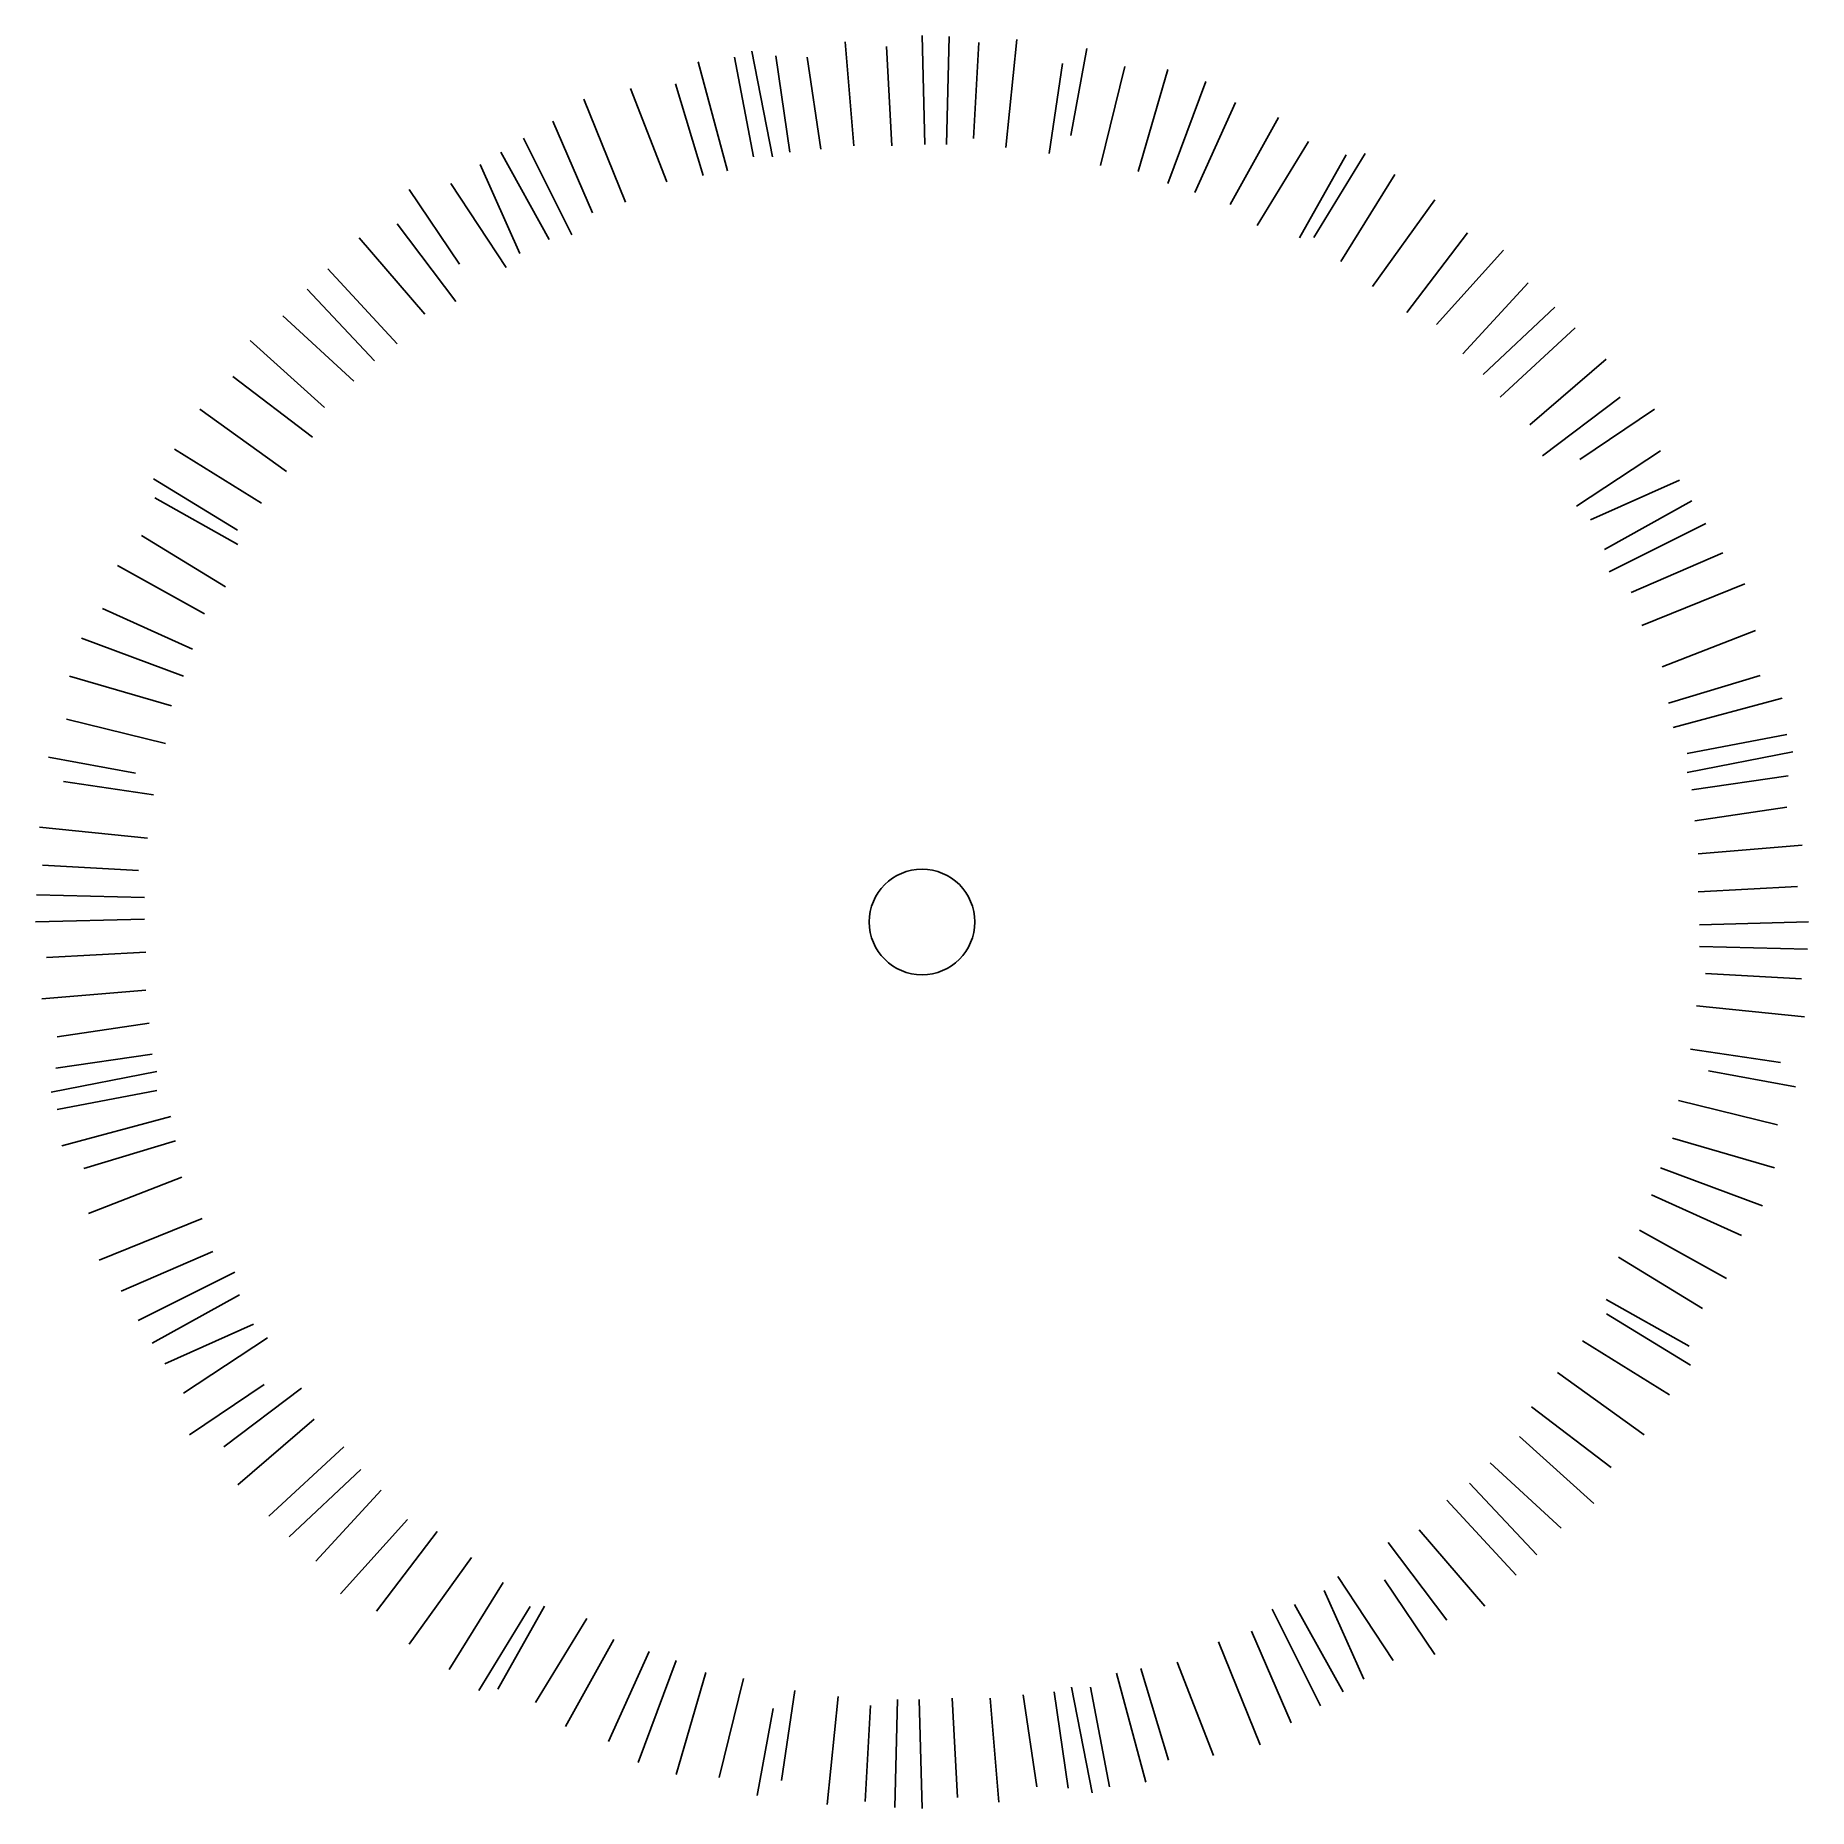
# Model space of a CAD drawing. Extents: x -270.16 to -260.56, y 96.59 to 106.19.
import ezdxf

# ---------------------------------------------------------------- set-up
doc = ezdxf.new("R2010")
doc.units = 0
doc.header["$MEASUREMENT"] = 0
doc.layers.add('L01', color=1, linetype='CONTINUOUS')

msp = doc.modelspace()

# ---------------------------------------------------------------- linework, layer by layer
at = {"layer": 'L01'}
for p, q in [((-265.3575, 106.193), (-265.3429, 105.6029)), ((-266.2796, 106.1087), (-266.1672, 105.5355)), ((-265.7738, 106.1593), (-265.7269, 105.5945)), ((-265.549, 106.134), (-265.5209, 105.5945)), ((-265.21, 106.1868), (-265.2246, 105.6019)), ((-265.0491, 106.1543), (-265.0784, 105.6344)), ((-264.8444, 106.1705), (-264.9029, 105.5857)), ((-264.4643, 106.1218), (-264.552, 105.6507)), ((-266.5699, 106.0497), (-266.4107, 105.4596)), ((-266.3732, 106.075), (-266.2702, 105.5355)), ((-266.1484, 106.0834), (-266.0735, 105.5608)), ((-265.9798, 106.075), (-265.9049, 105.5777)), ((-264.5959, 106.0406), (-264.669, 105.5532)), ((-264.2596, 106.0243), (-264.3912, 105.4882)), ((-264.0257, 106.0081), (-264.1865, 105.4557)), ((-266.9352, 105.9064), (-266.7385, 105.4006)), ((-266.6917, 105.9317), (-266.5418, 105.4344)), ((-263.821, 105.9431), (-264.0257, 105.3907)), ((-267.1881, 105.8474), (-266.9633, 105.2911)), ((-263.6602, 105.8294), (-263.8795, 105.342)), ((-267.3567, 105.7294), (-267.1413, 105.232)), ((-263.4262, 105.7481), (-263.6894, 105.277)), ((-267.516, 105.6367), (-267.2537, 105.114)), ((-263.2654, 105.6182), (-263.5432, 105.1633)), ((-267.6377, 105.5608), (-267.3755, 105.0887)), ((-263.0606, 105.546), (-263.3135, 105.0964)), ((-262.9584, 105.5532), (-263.2362, 105.0983)), ((-267.7501, 105.4934), (-267.5347, 105.0129)), ((-262.7975, 105.4395), (-263.0899, 104.9684)), ((-268.1342, 105.3585), (-267.8625, 104.9539)), ((-267.9094, 105.3922), (-267.6096, 104.937)), ((-262.5801, 105.3025), (-262.9173, 104.8342)), ((-268.1997, 105.173), (-267.8813, 104.7516)), ((-268.4058, 105.0972), (-268.0499, 104.6841)), ((-262.4031, 105.1245), (-262.7318, 104.6937)), ((-262.2092, 105.0309), (-262.5717, 104.6281)), ((-268.5744, 104.9286), (-268.1997, 104.524)), ((-262.0743, 104.8529), (-262.4283, 104.4689)), ((-268.6868, 104.819), (-268.3215, 104.4312)), ((-268.8179, 104.6757), (-268.4339, 104.3217)), ((-261.931, 104.7218), (-262.3188, 104.3565)), ((-261.8214, 104.6094), (-262.226, 104.2347)), ((-268.9959, 104.5408), (-268.5931, 104.1784)), ((-261.6528, 104.4408), (-262.0659, 104.0848)), ((-269.0896, 104.3469), (-268.6587, 104.0182)), ((-261.577, 104.2347), (-261.9984, 103.9162)), ((-269.2675, 104.1699), (-268.7992, 103.8327)), ((-261.3915, 104.1691), (-261.7961, 103.8975)), ((-269.4045, 103.9525), (-268.9334, 103.6601)), ((-261.3578, 103.9443), (-261.813, 103.6446)), ((-269.5182, 103.7916), (-269.0634, 103.5138)), ((-261.2566, 103.7851), (-261.7371, 103.5697)), ((-269.5111, 103.6894), (-269.0615, 103.4366)), ((-261.1892, 103.6727), (-261.6613, 103.4104)), ((-261.1133, 103.5509), (-261.636, 103.2887)), ((-269.5832, 103.4846), (-269.1283, 103.2068)), ((-269.7132, 103.3238), (-269.242, 103.0606)), ((-261.0206, 103.3917), (-261.518, 103.1763)), ((-260.9026, 103.2231), (-261.4589, 102.9983)), ((-269.7944, 103.0898), (-269.307, 102.8705)), ((-269.9081, 102.929), (-269.3558, 102.7243)), ((-260.8436, 102.9702), (-261.3494, 102.7735)), ((-269.9731, 102.7243), (-269.4207, 102.5635)), ((-260.8183, 102.7267), (-261.3156, 102.5768)), ((-260.7003, 102.6049), (-261.2904, 102.4457)), ((-269.9893, 102.4904), (-269.4532, 102.3588)), ((-260.675, 102.4082), (-261.2145, 102.3052)), ((-270.0868, 102.2857), (-269.6157, 102.198)), ((-260.6413, 102.3145), (-261.2145, 102.2021)), ((-260.6666, 102.1834), (-261.1892, 102.1085)), ((-270.0056, 102.1541), (-269.5182, 102.081)), ((-260.675, 102.0148), (-261.1723, 101.9399)), ((-270.1355, 101.9056), (-269.5507, 101.8471)), ((-260.5907, 101.8087), (-261.1555, 101.7619)), ((-270.1193, 101.7009), (-269.5994, 101.6716)), ((-260.616, 101.5839), (-261.1555, 101.5558)), ((-270.1518, 101.54), (-269.567, 101.5254)), ((-270.158, 101.3925), (-269.568, 101.4071)), ((-260.557, 101.3925), (-261.1471, 101.3779)), ((-270.099, 101.201), (-269.5595, 101.2291)), ((-260.5632, 101.2449), (-261.1481, 101.2595)), ((-260.5957, 101.0841), (-261.1156, 101.1133)), ((-270.1243, 100.9762), (-269.5595, 101.0231)), ((-260.5795, 100.8794), (-261.1643, 100.9379)), ((-270.04, 100.7702), (-269.5427, 100.8451)), ((-270.0485, 100.6016), (-269.5258, 100.6765)), ((-260.7094, 100.6309), (-261.1968, 100.704)), ((-270.0738, 100.4704), (-269.5005, 100.5828)), ((-260.6282, 100.4993), (-261.0993, 100.587)), ((-270.04, 100.3768), (-269.5005, 100.4798)), ((-270.0147, 100.1801), (-269.4247, 100.3393)), ((-260.7257, 100.2946), (-261.2618, 100.4262)), ((-269.8967, 100.0583), (-269.3994, 100.2082)), ((-260.7419, 100.0606), (-261.2943, 100.2215)), ((-260.8069, 99.856), (-261.3593, 100.0606)), ((-269.8714, 99.8148), (-269.3657, 100.0115)), ((-260.9206, 99.6951), (-261.408, 99.9144)), ((-269.8124, 99.5619), (-269.2561, 99.7867)), ((-261.0019, 99.4612), (-261.473, 99.7244)), ((-269.6944, 99.3933), (-269.1971, 99.6087)), ((-261.1318, 99.3004), (-261.5867, 99.5782)), ((-269.6017, 99.234), (-269.0791, 99.4963)), ((-269.5258, 99.1123), (-269.0538, 99.3745)), ((-261.204, 99.0955), (-261.6536, 99.3484)), ((-269.4584, 98.9999), (-268.9779, 99.2153)), ((-261.1968, 98.9933), (-261.6517, 99.2711)), ((-269.3572, 98.8406), (-268.902, 99.1404)), ((-261.3105, 98.8325), (-261.7816, 99.1249)), ((-261.4475, 98.615), (-261.9158, 98.9522)), ((-269.3235, 98.6158), (-268.9189, 98.8875)), ((-269.1381, 98.5503), (-268.7166, 98.8687)), ((-269.0622, 98.3442), (-268.6492, 98.7001)), ((-261.6255, 98.438), (-262.0563, 98.7668)), ((-261.7191, 98.2441), (-262.1219, 98.6066)), ((-268.8936, 98.1756), (-268.489, 98.5503)), ((-268.784, 98.0632), (-268.3963, 98.4285)), ((-261.8971, 98.1093), (-262.2811, 98.4633)), ((-268.6407, 97.9321), (-268.2867, 98.3161)), ((-262.0282, 97.966), (-262.3935, 98.3537)), ((-262.1406, 97.8564), (-262.5153, 98.261)), ((-268.5059, 97.7541), (-268.1434, 98.1569)), ((-268.312, 97.6604), (-267.9832, 98.0913)), ((-262.5153, 97.6119), (-262.8338, 98.0334)), ((-262.3092, 97.6878), (-262.6652, 98.1008)), ((-268.135, 97.4825), (-267.7978, 97.9508)), ((-262.8057, 97.3928), (-263.1054, 97.848)), ((-267.9175, 97.3455), (-267.6251, 97.8166)), ((-262.9649, 97.2916), (-263.1803, 97.7721)), ((-262.5809, 97.4265), (-262.8525, 97.8311)), ((-267.7567, 97.2318), (-267.4789, 97.6867)), ((-267.6545, 97.2389), (-267.4016, 97.6885)), ((-263.1991, 97.1483), (-263.4613, 97.6709)), ((-263.0773, 97.2242), (-263.3396, 97.6962)), ((-267.4496, 97.1668), (-267.1718, 97.6217)), ((-263.3583, 97.0556), (-263.5737, 97.5529)), ((-267.2888, 97.0368), (-267.0256, 97.508)), ((-263.5269, 96.9376), (-263.7517, 97.4939)), ((-267.0549, 96.9556), (-266.8356, 97.443)), ((-266.894, 96.8419), (-266.6894, 97.3942)), ((-263.7798, 96.8786), (-263.9765, 97.3843)), ((-266.6894, 96.7769), (-266.5285, 97.3293)), ((-266.4554, 96.7607), (-266.3238, 97.2968)), ((-264.1451, 96.7353), (-264.3043, 97.3253)), ((-264.0233, 96.8533), (-264.1732, 97.3506)), ((-266.1192, 96.7444), (-266.046, 97.2318)), ((-265.8706, 96.6145), (-265.8121, 97.1993)), ((-265.5051, 96.5982), (-265.4905, 97.183)), ((-265.3575, 96.592), (-265.3721, 97.182)), ((-265.1661, 96.651), (-265.1942, 97.1905)), ((-264.9413, 96.6257), (-264.9881, 97.1905)), ((-264.7352, 96.71), (-264.8101, 97.2073)), ((-264.5666, 96.7015), (-264.6415, 97.2242)), ((-264.4355, 96.6763), (-264.5479, 97.2495)), ((-264.3418, 96.71), (-264.4448, 97.2495)), ((-266.2507, 96.6632), (-266.163, 97.1343)), ((-265.6659, 96.6307), (-265.6367, 97.1506))]:
    msp.add_line(p, q, dxfattribs=at)
msp.add_circle((-265.3575, 101.3925), 0.2859, dxfattribs=at)

doc.saveas('drawing.dxf')
